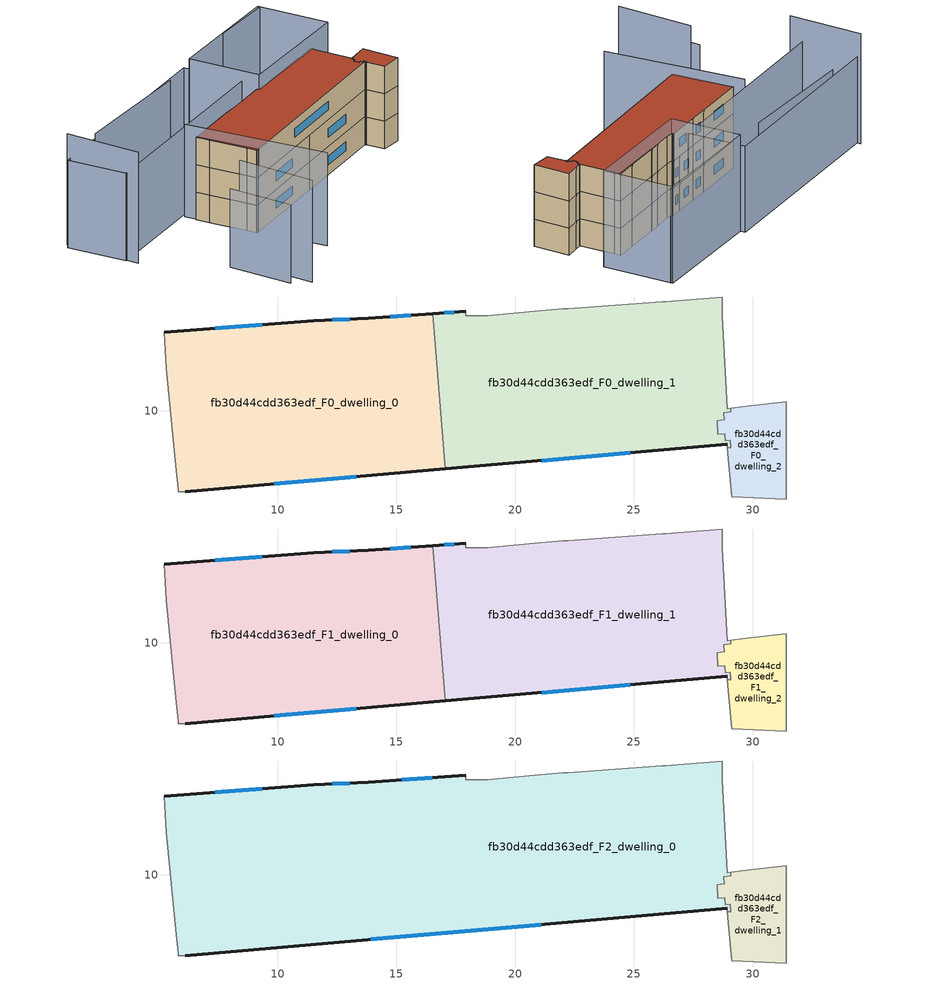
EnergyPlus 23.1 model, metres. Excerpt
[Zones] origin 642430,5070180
fb30d44cdd363edf_F0_dwelling_0
 floor ground (EU_floor_Construction): 16.54,14.09 17.05,7.55 6.11,6.59 5.81,6.59 5.81,6.69 5.71,7.69 5.31,11.8 5.21,13.3 11.52,13.8 13.82,13.9 z0
 wall outside (EU_wall_Construction): 16.54,14.09 13.82,13.9 11.52,13.8 5.21,13.3 / 6.11,6.59 17.05,7.55 z0:3
 wall adiabatic (EU_wall_Construction): 5.21,13.3 5.31,11.8 5.71,7.69 5.81,6.69 5.81,6.59 6.11,6.59 z0:3
 wall to fb30d44cdd363edf_F0_dwelling_1 (EU_wall_Construction): 17.05,7.55 16.54,14.09 z0:3
 window (EU_Window_Construction): 9.36,13.63 7.37,13.47 / 13.03,13.86 12.31,13.83 / 15.6,14.03 14.75,13.96 / 9.86,6.92 13.3,7.22 z1.03:1.97
fb30d44cdd363edf_F0_dwelling_1
 floor ground (EU_floor_Construction): 28.73,14.79 28.73,13.99 28.93,10.09 29.08,10.11 29.09,9.96 28.79,9.92 28.8,9.62 28.51,9.58 28.53,9 28.83,9.03 28.85,8.73 29.07,8.75 29.09,8.45 28.94,8.44 28.93,8.59 17.05,7.55 16.54,14.09 17.92,14.2 17.92,14 18.82,13.99 20.82,14.19 22.03,14.29 22.23,14.29 26.23,14.59 26.33,14.59 z0
 wall outside (EU_wall_Construction): 17.05,7.55 28.93,8.59 / 17.92,14.2 16.54,14.09 z0:3
 wall adiabatic (EU_wall_Construction): 28.94,8.44 28.93,8.59 / 28.93,10.09 28.73,13.99 28.73,14.79 26.33,14.59 26.23,14.59 22.23,14.29 22.03,14.29 20.82,14.19 18.82,13.99 17.92,14 17.92,14.2 / 28.93,10.09 29.08,10.11 / 28.8,9.62 28.79,9.92 / 29.09,8.45 29.07,8.75 z0:3
 wall to fb30d44cdd363edf_F0_dwelling_2 (EU_wall_Construction): 28.79,9.92 29.09,9.96 29.08,10.11 / 28.5,9.58 28.8,9.62 / 29.07,8.75 28.85,8.73 28.83,9.03 28.53,9 28.51,9.58 / 28.94,8.44 29.09,8.45 z0:3
 window (EU_Window_Construction): 21.12,7.91 24.86,8.23 / 17.45,14.16 17.01,14.13 z1.03:1.97
fb30d44cdd363edf_F0_dwelling_2
 floor ground (EU_floor_Construction): 31.43,10.39 31.43,6.29 29.13,6.39 28.94,8.44 29.09,8.45 29.07,8.75 28.85,8.73 28.83,9.03 28.53,9 28.51,9.58 28.8,9.62 28.79,9.92 29.09,9.96 29.08,10.11 29.73,10.19 z0
 wall adiabatic (EU_wall_Construction): 28.94,8.44 29.13,6.39 31.43,6.29 31.43,10.39 29.73,10.19 29.08,10.11 / 28.79,9.92 28.8,9.62 / 29.07,8.75 29.09,8.45 z0:3
fb30d44cdd363edf_F1_dwelling_0
 floor to fb30d44cdd363edf_F0_dwelling_0 (EU_floor_Construction): 16.53,14.09 17.05,7.55 6.11,6.59 5.81,6.59 5.81,6.69 5.71,7.69 5.31,11.8 5.21,13.3 11.52,13.8 13.82,13.9 z3
 wall outside (EU_wall_Construction): 16.54,14.09 13.82,13.9 11.52,13.8 5.21,13.3 / 6.11,6.59 17.05,7.55 z3:6
 wall adiabatic (EU_wall_Construction): 5.21,13.3 5.31,11.8 5.71,7.69 5.81,6.69 5.81,6.59 6.11,6.59 z3:6
 wall to fb30d44cdd363edf_F1_dwelling_1 (EU_wall_Construction): 17.05,7.55 16.54,14.09 z3:6
 window (EU_Window_Construction): 9.36,13.63 7.37,13.47 / 13.03,13.86 12.31,13.83 / 15.6,14.03 14.75,13.96 / 9.86,6.92 13.3,7.22 z4.03:4.97
fb30d44cdd363edf_F1_dwelling_1
 floor to fb30d44cdd363edf_F0_dwelling_1 (EU_floor_Construction): 28.73,14.79 28.73,13.99 28.93,10.09 29.08,10.11 29.09,9.96 28.79,9.92 28.8,9.62 28.5,9.58 28.53,9 28.83,9.03 28.85,8.73 29.07,8.75 29.09,8.45 28.94,8.44 28.93,8.59 17.05,7.55 16.53,14.09 17.92,14.2 17.92,14 18.82,13.99 20.82,14.19 22.03,14.29 22.23,14.29 26.23,14.59 26.33,14.59 z3
 wall outside (EU_wall_Construction): 17.05,7.55 28.93,8.59 / 17.92,14.2 16.54,14.09 z3:6
 wall adiabatic (EU_wall_Construction): 28.94,8.44 28.93,8.59 / 28.93,10.09 28.73,13.99 28.73,14.79 26.33,14.59 26.23,14.59 22.23,14.29 22.03,14.29 20.82,14.19 18.82,13.99 17.92,14 17.92,14.2 / 28.93,10.09 29.08,10.11 / 28.8,9.62 28.79,9.92 / 29.09,8.45 29.07,8.75 z3:6
 wall to fb30d44cdd363edf_F1_dwelling_2 (EU_wall_Construction): 28.79,9.92 29.09,9.96 29.08,10.11 / 28.5,9.58 28.8,9.62 / 29.07,8.75 28.85,8.73 28.83,9.03 28.53,9 28.51,9.58 / 28.94,8.44 29.09,8.45 z3:6
 window (EU_Window_Construction): 21.12,7.91 24.86,8.23 / 17.45,14.16 17.01,14.13 z4.03:4.97
fb30d44cdd363edf_F1_dwelling_2
 floor to fb30d44cdd363edf_F0_dwelling_2 (EU_floor_Construction): 31.43,10.39 31.43,6.29 29.13,6.39 28.94,8.44 29.09,8.45 29.07,8.75 28.85,8.73 28.83,9.03 28.53,9 28.5,9.58 28.8,9.62 28.79,9.92 29.09,9.96 29.08,10.11 29.73,10.19 z3
 wall adiabatic (EU_wall_Construction): 28.94,8.44 29.13,6.39 31.43,6.29 31.43,10.39 29.73,10.19 29.08,10.11 / 28.79,9.92 28.8,9.62 / 29.07,8.75 29.09,8.45 z3:6
fb30d44cdd363edf_F2_dwelling_0
 floor to fb30d44cdd363edf_F1_dwelling_0 (EU_floor_Construction): 16.54,14.09 17.05,7.55 6.11,6.59 5.81,6.59 5.81,6.69 5.71,7.69 5.31,11.8 5.21,13.3 11.52,13.8 13.82,13.9 z6
 floor to fb30d44cdd363edf_F1_dwelling_1 (EU_floor_Construction): 28.73,14.79 28.73,13.99 28.93,10.09 29.08,10.11 29.09,9.96 28.79,9.92 28.8,9.62 28.5,9.58 28.53,9 28.83,9.03 28.85,8.73 29.07,8.75 29.09,8.45 28.94,8.44 28.93,8.59 17.05,7.55 16.54,14.09 17.92,14.2 17.92,14 18.82,13.99 20.82,14.19 22.03,14.29 22.23,14.29 26.23,14.59 26.33,14.59 z6
 wall outside (EU_wall_Construction): 6.11,6.59 28.93,8.59 / 17.92,14.2 13.82,13.9 11.52,13.8 5.21,13.3 z6:9
 wall adiabatic (EU_wall_Construction): 28.94,8.44 28.93,8.59 / 5.21,13.3 5.31,11.8 5.71,7.69 5.81,6.69 5.81,6.59 6.11,6.59 / 28.93,10.09 28.73,13.99 28.73,14.79 26.33,14.59 26.23,14.59 22.23,14.29 22.03,14.29 20.82,14.19 18.82,13.99 17.92,14 17.92,14.2 / 28.93,10.09 29.08,10.11 / 28.8,9.62 28.79,9.92 / 29.09,8.45 29.07,8.75 z6:9
 wall to fb30d44cdd363edf_F2_dwelling_1 (EU_wall_Construction): 28.79,9.92 29.09,9.96 29.08,10.11 / 28.5,9.58 28.8,9.62 / 29.07,8.75 28.85,8.73 28.83,9.03 28.53,9 28.51,9.58 / 28.94,8.44 29.09,8.45 z6:9
 window (EU_Window_Construction): 13.93,7.28 21.11,7.9 / 9.36,13.63 7.37,13.47 / 13.03,13.86 12.31,13.83 / 16.52,14.09 15.23,14 z7.03:7.97
 roof outside (EU_roof_Construction): 28.94,8.44 29.09,8.45 29.07,8.75 28.85,8.73 28.83,9.03 28.53,9 28.51,9.58 28.8,9.62 28.79,9.92 29.09,9.96 29.08,10.11 28.93,10.09 28.73,13.99 28.73,14.79 26.33,14.59 26.23,14.59 22.23,14.29 22.03,14.29 20.82,14.19 18.82,13.99 17.92,14 17.92,14.2 13.82,13.9 11.52,13.8 5.21,13.3 5.31,11.8 5.71,7.69 5.81,6.69 5.81,6.59 6.11,6.59 28.93,8.59 z9
fb30d44cdd363edf_F2_dwelling_1
 floor to fb30d44cdd363edf_F1_dwelling_2 (EU_floor_Construction): 31.43,10.39 31.43,6.29 29.13,6.39 28.94,8.44 29.09,8.45 29.07,8.75 28.85,8.73 28.83,9.03 28.53,9 28.5,9.58 28.8,9.62 28.79,9.92 29.09,9.96 29.08,10.11 29.73,10.19 z6
 wall adiabatic (EU_wall_Construction): 28.94,8.44 29.13,6.39 31.43,6.29 31.43,10.39 29.73,10.19 29.08,10.11 / 28.79,9.92 28.8,9.62 / 29.07,8.75 29.09,8.45 z6:9
 roof outside (EU_roof_Construction): 31.43,6.29 31.43,10.39 29.73,10.19 29.08,10.11 29.09,9.96 28.79,9.92 28.8,9.62 28.51,9.58 28.53,9 28.83,9.03 28.85,8.73 29.07,8.75 29.09,8.45 28.94,8.44 29.13,6.39 z9
shading: -0.85,4.45 -1.01,-4.15 z0:11.1; -2.3,4.6 -2.3,-2.41 z0:8.5; 5.18,14.64 6.97,-0.84 / 13.13,21.28 -1.42,20.89 z0:10.1; -6.49,20.98 -6.39,12.74 z0:12.1; 17.38,22.37 17.86,15.9 / 17.86,15.9 -6.49,14.1 / -6.49,14.1 -6.97,20.57 / -6.97,20.57 17.38,22.37 z0:9.5; 17.42,21.8 31.43,22.61 / 31.43,22.61 31.89,14.75 / 31.89,14.75 17.88,13.94 / 17.88,13.94 17.42,21.8 z0:10.6; 31.44,22.4 24.33,22.2 z0:10.5
[Building]
EU S2 Campaign: North Axis=0; Terrain=City; Solar Distribution=FullExterior
[Site:Location]
Lyon-Bron: Latitude=45.75; Longitude=5; Time Zone=1; Elevation=198
[SizingPeriod:WeatherFileDays]
AnnualSizingPeriod: Begin Month=1; Begin Day of Month=1; End Month=12; End Day of Month=31; Day of Week for Start Day=Monday; Use Weather File Daylight Saving Period=No; Use Weather File Rain and Snow Indicators=No
[MATERIAL]
EU_InternalMass_Material: Roughness=MediumRough; Thickness=0.1; Conductivity=1; Density=1800; Specific Heat=900; Thermal Absorptance=0.9; Solar Absorptance=0.7; Visible Absorptance=0.7
[MATERIAL:NOMASS] Roughness=MediumRough; Thermal Absorptance=0.9; Solar Absorptance=0.7; Visible Absorptance=0.7
Name | Thermal Resistance
EU_wall_NoMass | 0.524421
EU_roof_NoMass | 0.457793
EU_floor_NoMass | 0.384546
[WINDOWMATERIAL:SIMPLEGLAZINGSYSTEM]
EU_Window_SimpleGlazing: UFactor=2.51378; Solar Heat Gain Coefficient=0.75; Visible Transmittance=0.75
[CONSTRUCTION]
EU_wall_Construction: EU_wall_NoMass
EU_roof_Construction: EU_roof_NoMass
EU_floor_Construction: EU_floor_NoMass
EU_InternalMass_Construction: EU_InternalMass_Material
EU_Window_Construction: EU_Window_SimpleGlazing
[ZONE] Type=1; Multiplier=1; Ceiling Height=autocalculate; Floor Area=autocalculate; Part of Total Floor Area=Yes
Name | Volume
fb30d44cdd363edf_F0_dwelling_0 | 227.054
fb30d44cdd363edf_F1_dwelling_0 | 227.052
fb30d44cdd363edf_F2_dwelling_0 | 454.113
fb30d44cdd363edf_F0_dwelling_1; fb30d44cdd363edf_F1_dwelling_1 | 227.062
fb30d44cdd363edf_F2_dwelling_1; fb30d44cdd363edf_F1_dwelling_2 | 29.332
fb30d44cdd363edf_F0_dwelling_2 | 29.3298
[INTERNALMASS] Construction=EU_InternalMass_Construction
Name | Zone or ZoneList | Surface Area
fb30d44cdd363edf_F0_dwelling_0_EU_InternalMass | fb30d44cdd363edf_F0_dwelling_0 | 75.6841
fb30d44cdd363edf_F0_dwelling_1_EU_InternalMass | fb30d44cdd363edf_F0_dwelling_1 | 75.6874
fb30d44cdd363edf_F0_dwelling_2_EU_InternalMass | fb30d44cdd363edf_F0_dwelling_2 | 9.77697
fb30d44cdd363edf_F1_dwelling_0_EU_InternalMass | fb30d44cdd363edf_F1_dwelling_0 | 75.6841
fb30d44cdd363edf_F1_dwelling_1_EU_InternalMass | fb30d44cdd363edf_F1_dwelling_1 | 75.6874
fb30d44cdd363edf_F1_dwelling_2_EU_InternalMass | fb30d44cdd363edf_F1_dwelling_2 | 9.77697
fb30d44cdd363edf_F2_dwelling_0_EU_InternalMass | fb30d44cdd363edf_F2_dwelling_0 | 151.376
fb30d44cdd363edf_F2_dwelling_1_EU_InternalMass | fb30d44cdd363edf_F2_dwelling_1 | 9.77697
[OTHEREQUIPMENT] Fuel Type=Electricity; Design Level Calculation Method=Watts/Area; Power per Zone Floor Area=1; Fraction Latent=0; Fraction Radiant=0; Fraction Lost=0; Carbon Dioxide Generation Rate=0; EndUse Subcategory=EU_Step8_InternalGains
Name | Zone or ZoneList or Space or SpaceList | Schedule
EU_Step8_InternalGain_fb30d44cdd363edf_F0_dwelling_0_f000 | fb30d44cdd363edf_F0_dwelling_0 | EU_Step8_GainSchedule_fb30d44cdd363edf_F0_dwelling_0_f000
EU_Step8_InternalGain_fb30d44cdd363edf_F0_dwelling_1_f000 | fb30d44cdd363edf_F0_dwelling_1 | EU_Step8_GainSchedule_fb30d44cdd363edf_F0_dwelling_1_f000
EU_Step8_InternalGain_fb30d44cdd363edf_F0_dwelling_2_f000 | fb30d44cdd363edf_F0_dwelling_2 | EU_Step8_GainSchedule_fb30d44cdd363edf_F0_dwelling_2_f000
EU_Step8_InternalGain_fb30d44cdd363edf_F1_dwelling_0_f000 | fb30d44cdd363edf_F1_dwelling_0 | EU_Step8_GainSchedule_fb30d44cdd363edf_F1_dwelling_0_f000
EU_Step8_InternalGain_fb30d44cdd363edf_F1_dwelling_1_f000 | fb30d44cdd363edf_F1_dwelling_1 | EU_Step8_GainSchedule_fb30d44cdd363edf_F1_dwelling_1_f000
EU_Step8_InternalGain_fb30d44cdd363edf_F1_dwelling_2_f000 | fb30d44cdd363edf_F1_dwelling_2 | EU_Step8_GainSchedule_fb30d44cdd363edf_F1_dwelling_2_f000
EU_Step8_InternalGain_fb30d44cdd363edf_F2_dwelling_0_f000 | fb30d44cdd363edf_F2_dwelling_0 | EU_Step8_GainSchedule_fb30d44cdd363edf_F2_dwelling_0_f000
EU_Step8_InternalGain_fb30d44cdd363edf_F2_dwelling_1_f000 | fb30d44cdd363edf_F2_dwelling_1 | EU_Step8_GainSchedule_fb30d44cdd363edf_F2_dwelling_1_f000
[ZONEVENTILATION:DESIGNFLOWRATE] Schedule=EU_AlwaysOn; Design Flow Rate Calculation Method=AirChanges/Hour; Air Changes per Hour=0.520093; Ventilation Type=Natural; Fan Pressure Rise=0; Fan Total Efficiency=1; Constant Term Coefficient=1; Temperature Term Coefficient=0; Velocity Term Coefficient=0; Velocity Squared Term Coefficient=0; Minimum Indoor Temperature=-100; Maximum Indoor Temperature=100; Delta Temperature=-100; Minimum Outdoor Temperature=-100; Maximum Outdoor Temperature=100; Maximum Wind Speed=40
Name | Zone or ZoneList or Space or SpaceList
EU_ConstantAir_fb30d44cdd363edf_F0_dwelling_0 | fb30d44cdd363edf_F0_dwelling_0
EU_ConstantAir_fb30d44cdd363edf_F0_dwelling_1 | fb30d44cdd363edf_F0_dwelling_1
EU_ConstantAir_fb30d44cdd363edf_F0_dwelling_2 | fb30d44cdd363edf_F0_dwelling_2
EU_ConstantAir_fb30d44cdd363edf_F1_dwelling_0 | fb30d44cdd363edf_F1_dwelling_0
EU_ConstantAir_fb30d44cdd363edf_F1_dwelling_1 | fb30d44cdd363edf_F1_dwelling_1
EU_ConstantAir_fb30d44cdd363edf_F1_dwelling_2 | fb30d44cdd363edf_F1_dwelling_2
EU_ConstantAir_fb30d44cdd363edf_F2_dwelling_0 | fb30d44cdd363edf_F2_dwelling_0
EU_ConstantAir_fb30d44cdd363edf_F2_dwelling_1 | fb30d44cdd363edf_F2_dwelling_1
[HVACTEMPLATE:THERMOSTAT] Constant Heating Setpoint=20; Constant Cooling Setpoint=50
EU_HeatOnly_fb30d44cdd363edf_F0_dwelling_0; EU_HeatOnly_fb30d44cdd363edf_F0_dwelling_1; EU_HeatOnly_fb30d44cdd363edf_F0_dwelling_2; EU_HeatOnly_fb30d44cdd363edf_F1_dwelling_0; EU_HeatOnly_fb30d44cdd363edf_F1_dwelling_1; EU_HeatOnly_fb30d44cdd363edf_F1_dwelling_2; EU_HeatOnly_fb30d44cdd363edf_F2_dwelling_0; EU_HeatOnly_fb30d44cdd363edf_F2_dwelling_1
[HVACTEMPLATE:ZONE:IDEALLOADSAIRSYSTEM] System Availability Schedule=EU_AlwaysOn; Maximum Heating Supply Air Temperature=50; Minimum Cooling Supply Air Temperature=13; Maximum Heating Supply Air Humidity Ratio=0.0156; Minimum Cooling Supply Air Humidity Ratio=0.0077; Heating Limit=NoLimit; Cooling Limit=NoLimit; Heating Availability Schedule=EU_AlwaysOn; Cooling Availability Schedule=EU_CoolingOff; Dehumidification Control Type=ConstantSensibleHeatRatio; Cooling Sensible Heat Ratio=0.7; Dehumidification Setpoint=60; Humidification Control Type=None; Humidification Setpoint=30; Outdoor Air Method=None; Outdoor Air Flow Rate per Person=0.00944; Outdoor Air Flow Rate per Zone Floor Area=0; Outdoor Air Flow Rate per Zone=0; Demand Controlled Ventilation Type=None; Outdoor Air Economizer Type=NoEconomizer; Heat Recovery Type=None; Sensible Heat Recovery Effectiveness=0.7; Latent Heat Recovery Effectiveness=0.65
Name | Template Thermostat
fb30d44cdd363edf_F0_dwelling_0 | EU_HeatOnly_fb30d44cdd363edf_F0_dwelling_0
fb30d44cdd363edf_F0_dwelling_1 | EU_HeatOnly_fb30d44cdd363edf_F0_dwelling_1
fb30d44cdd363edf_F0_dwelling_2 | EU_HeatOnly_fb30d44cdd363edf_F0_dwelling_2
fb30d44cdd363edf_F1_dwelling_0 | EU_HeatOnly_fb30d44cdd363edf_F1_dwelling_0
fb30d44cdd363edf_F1_dwelling_1 | EU_HeatOnly_fb30d44cdd363edf_F1_dwelling_1
fb30d44cdd363edf_F1_dwelling_2 | EU_HeatOnly_fb30d44cdd363edf_F1_dwelling_2
fb30d44cdd363edf_F2_dwelling_0 | EU_HeatOnly_fb30d44cdd363edf_F2_dwelling_0
fb30d44cdd363edf_F2_dwelling_1 | EU_HeatOnly_fb30d44cdd363edf_F2_dwelling_1
[SIZING:ZONE] Zone Cooling Design Supply Air Temperature Input Method=SupplyAirTemperature; Zone Cooling Design Supply Air Temperature=13; Zone Heating Design Supply Air Temperature Input Method=SupplyAirTemperature; Zone Heating Design Supply Air Temperature=50; Zone Cooling Design Supply Air Humidity Ratio=0.008; Zone Heating Design Supply Air Humidity Ratio=0.008; Cooling Design Air Flow Method=DesignDay; Cooling Design Air Flow Rate=0; Cooling Minimum Air Flow per Zone Floor Area=0.000762; Cooling Minimum Air Flow=0; Cooling Minimum Air Flow Fraction=0.2; Heating Design Air Flow Method=DesignDay; Heating Design Air Flow Rate=0; Heating Maximum Air Flow per Zone Floor Area=0.002032; Heating Maximum Air Flow=0.141576; Heating Maximum Air Flow Fraction=0.3; Account for Dedicated Outdoor Air System=No; Dedicated Outdoor Air System Control Strategy=NeutralSupplyAir; Dedicated Outdoor Air Low Setpoint Temperature for Design=autosize; Dedicated Outdoor Air High Setpoint Temperature for Design=autosize; Zone Load Sizing Method=Sensible Load Only No Latent Load; Zone Latent Cooling Design Supply Air Humidity Ratio Input Method=HumidityRatioDifference; Zone Cooling Design Supply Air Humidity Ratio Difference=0.005; Zone Latent Heating Design Supply Air Humidity Ratio Input Method=HumidityRatioDifference; Zone Humidification Design Supply Air Humidity Ratio Difference=0.005
fb30d44cdd363edf_F0_dwelling_0; fb30d44cdd363edf_F0_dwelling_1; fb30d44cdd363edf_F0_dwelling_2; fb30d44cdd363edf_F1_dwelling_0; fb30d44cdd363edf_F1_dwelling_1; fb30d44cdd363edf_F1_dwelling_2; fb30d44cdd363edf_F2_dwelling_0; fb30d44cdd363edf_F2_dwelling_1
[SCHEDULE:CONSTANT]
Name | Hourly Value
EU_AlwaysOn | 1
EU_CoolingOff | 0
[SCHEDULE:FILE] Column Number=1; Rows to Skip at Top=0; Number of Hours of Data=8760; Column Separator=Comma; Interpolate to Timestep=No; Minutes per Item=60; Adjust Schedule for Daylight Savings=Yes
Name | File
EU_Step8_GainSchedule_fb30d44cdd363edf_F0_dwelling_0_f000 | ../../schedules/fb30d44cdd363edf/fb30d44cdd363edf_F0_dwelling_0_f000_gain.csv
EU_Step8_GainSchedule_fb30d44cdd363edf_F0_dwelling_1_f000 | ../../schedules/fb30d44cdd363edf/fb30d44cdd363edf_F0_dwelling_1_f000_gain.csv
EU_Step8_GainSchedule_fb30d44cdd363edf_F0_dwelling_2_f000 | ../../schedules/fb30d44cdd363edf/fb30d44cdd363edf_F0_dwelling_2_f000_gain.csv
EU_Step8_GainSchedule_fb30d44cdd363edf_F1_dwelling_0_f000 | ../../schedules/fb30d44cdd363edf/fb30d44cdd363edf_F1_dwelling_0_f000_gain.csv
EU_Step8_GainSchedule_fb30d44cdd363edf_F1_dwelling_1_f000 | ../../schedules/fb30d44cdd363edf/fb30d44cdd363edf_F1_dwelling_1_f000_gain.csv
EU_Step8_GainSchedule_fb30d44cdd363edf_F1_dwelling_2_f000 | ../../schedules/fb30d44cdd363edf/fb30d44cdd363edf_F1_dwelling_2_f000_gain.csv
EU_Step8_GainSchedule_fb30d44cdd363edf_F2_dwelling_0_f000 | ../../schedules/fb30d44cdd363edf/fb30d44cdd363edf_F2_dwelling_0_f000_gain.csv
EU_Step8_GainSchedule_fb30d44cdd363edf_F2_dwelling_1_f000 | ../../schedules/fb30d44cdd363edf/fb30d44cdd363edf_F2_dwelling_1_f000_gain.csv
